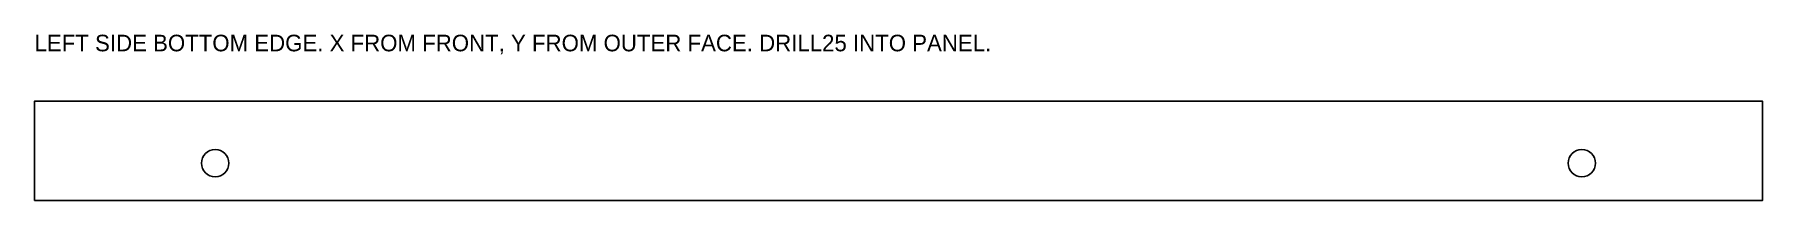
# Model space of a CAD drawing. Header units: millimetres. Extents: x 0 to 416, y 0 to 40.
import ezdxf

# ---------------------------------------------------------------- set-up
doc = ezdxf.new("R2010")
doc.units = ezdxf.units.MM
for name, color, linetype in [('EDGE_BOLT_D6p6_Z25', 3, 'Continuous'), ('NOTES', 8, 'Continuous'), ('OUTLINE', 7, 'Continuous')]:
    doc.layers.add(name, color=color, linetype=linetype)

msp = doc.modelspace()

# ---------------------------------------------------------------- linework, layer by layer
at = {"layer": 'EDGE_BOLT_D6p6_Z25'}
for centre in [(43.5, 9), (372.5, 9)]:
    msp.add_circle(centre, 3.3, dxfattribs=at)
at = {"layer": 'OUTLINE'}
msp.add_lwpolyline([(0, 0), (416, 0), (416, 24), (0, 24)], close=True, dxfattribs=at)

# ---------------------------------------------------------------- texts
at = {"layer": 'NOTES'}
msp.add_text('LEFT SIDE BOTTOM EDGE. X FROM FRONT, Y FROM OUTER FACE. DRILL25 INTO PANEL.', height=4, dxfattribs=at).set_placement((0, 36))

doc.saveas('drawing.dxf')
